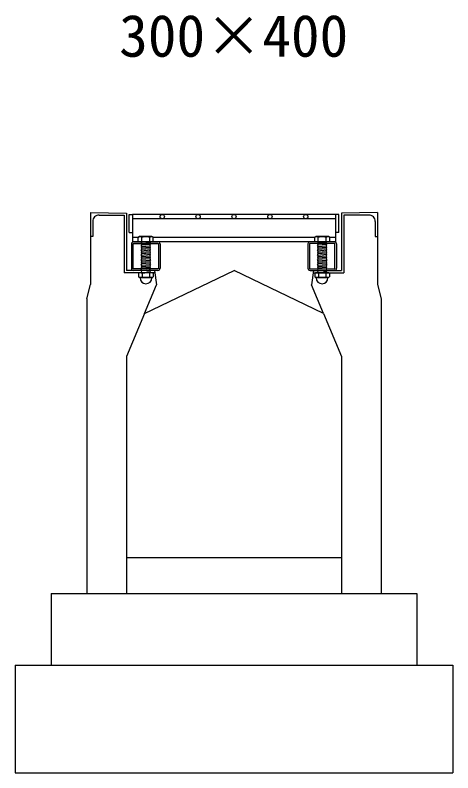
# Model space of a CAD drawing. Units: millimetres, scale not verified. Extents: x -16800 to 16800, y -5940 to 5940.
# Drawn here: x -13989 to -13379, y -2520 to -1464 of the extents above; entities that cross this region are included whole.
import ezdxf
from ezdxf.enums import TextEntityAlignment as Align

# ---------------------------------------------------------------- set-up
doc = ezdxf.new("R2010")
doc.units = ezdxf.units.MM
doc.header["$LTSCALE"] = 20
doc.linetypes.add('DOTTED', pattern=[1.75, 0.25, -1.5])
for name, color, linetype, lineweight in [('0-2_HATCH', 6, 'Continuous', 25), ('0-5_OUTLINE', 3, 'Continuous', 25), ('0-6_TXT', 7, 'Continuous', 25), ('0-A__0-5_D-BMK', 6, 'Continuous', 25)]:
    doc.layers.add(name, color=color, linetype=linetype, lineweight=lineweight)
doc.styles.add('ＭＳ ゴシック', font='')
doc.styles.get('ＭＳ ゴシック').set_extended_font_data('MS Gothic')

msp = doc.modelspace()

# ---------------------------------------------------------------- linework, layer by layer
at = {"layer": '0-2_HATCH'}
for p, q in [((-13833.94, -1740.14), (-13833.94, -1820.14)), ((-13533.94, -1740.14), (-13533.94, -1820.14)), ((-13871.85, -1742.96), (-13837.14, -1743.31)), ((-13837.14, -1743.31), (-13837.14, -1823.34)), ((-13496.03, -1742.96), (-13530.74, -1743.31)), ((-13530.74, -1743.31), (-13530.74, -1823.34)), ((-13794.46, -1823.34), (-13837.14, -1823.34)), ((-13794.94, -1820.14), (-13833.94, -1820.14)), ((-13794.94, -1820.14), (-13791.94, -1840.14)), ((-13572.94, -1820.14), (-13575.94, -1840.14)), ((-13573.42, -1823.34), (-13530.74, -1823.34)), ((-13572.94, -1820.14), (-13533.94, -1820.14)), ((-13808.74, -1880.14), (-13791.94, -1840.14)), ((-13559.14, -1880.14), (-13575.94, -1840.14))]:
    msp.add_line(p, q, dxfattribs=at)
for points in [[(-13880.74, -1751.76), (-13880.74, -1772.68), (-13883.94, -1772.68)], [(-13487.14, -1751.76), (-13487.14, -1772.68), (-13483.94, -1772.68)]]:
    msp.add_lwpolyline(points, dxfattribs=at)
for centre, start, end in [((-13871.94, -1751.76), 89.42706, 180), ((-13495.94, -1751.76), 0, 90.57294)]:
    msp.add_arc(centre, 8.8, start, end, dxfattribs=at)
at = {"layer": '0-5_OUTLINE'}
for p, q in [((-13883.94, -1739.64), (-13883.94, -1839.64)), ((-13883.94, -1739.64), (-13833.94, -1740.14)), ((-13483.94, -1739.64), (-13533.94, -1740.14)), ((-13483.94, -1739.64), (-13483.94, -1839.64)), ((-13808.8, -1880.28), (-13683.94, -1820.14)), ((-13559.14, -1880.14), (-13683.94, -1820.14)), ((-13888.94, -1859.64), (-13883.94, -1839.64)), ((-13483.94, -1839.64), (-13478.94, -1859.64)), ((-13888.94, -1859.64), (-13888.94, -2270.14)), ((-13478.94, -1859.64), (-13478.94, -2270.14)), ((-13808.8, -1880.28), (-13833.94, -1940.14)), ((-13559.14, -1880.14), (-13533.94, -1940.14)), ((-13833.94, -1940.14), (-13833.94, -2270.14)), ((-13533.94, -1940.14), (-13533.94, -2270.14)), ((-13833.94, -2220.14), (-13533.94, -2220.14)), ((-13938.94, -2270.14), (-13428.94, -2270.14)), ((-13938.94, -2270.14), (-13938.94, -2370.14)), ((-13888.94, -2270.14), (-13833.94, -2270.14)), ((-13533.94, -2270.14), (-13478.94, -2270.14)), ((-13428.94, -2270.14), (-13428.94, -2370.14)), ((-13988.94, -2370.14), (-13988.94, -2520.14)), ((-13988.94, -2370.14), (-13378.94, -2370.14)), ((-13378.94, -2370.14), (-13378.94, -2520.14)), ((-13988.94, -2520.14), (-13378.94, -2520.14))]:
    msp.add_line(p, q, dxfattribs=at)
at = {"layer": '0-A__0-5_D-BMK'}
for p, q in [((-13825.44, -1742.14), (-13825.44, -1780.14)), ((-13542.44, -1742.14), (-13825.44, -1742.14)), ((-13542.44, -1748.14), (-13825.44, -1748.14)), ((-13537.94, -1767.14), (-13537.94, -1742.14)), ((-13829.94, -1767.14), (-13825.44, -1767.14)), ((-13815.45, -1772.64), (-13817.45, -1774.14)), ((-13817.13, -1773.87), (-13815.45, -1772.64)), ((-13798.45, -1772.64), (-13815.45, -1772.64)), ((-13796.78, -1773.87), (-13798.45, -1772.64)), ((-13569.43, -1772.64), (-13571.43, -1774.14)), ((-13571.11, -1773.87), (-13569.43, -1772.64)), ((-13552.43, -1772.64), (-13569.43, -1772.64)), ((-13550.76, -1773.87), (-13552.43, -1772.64)), ((-13537.94, -1767.14), (-13542.44, -1767.14)), ((-13826.94, -1783.14), (-13826.94, -1817.14)), ((-13817.44, -1774.14), (-13825.44, -1774.14)), ((-13542.44, -1780.14), (-13825.44, -1780.14)), ((-13823.94, -1780.14), (-13789.94, -1780.14)), ((-13817.45, -1780.14), (-13817.45, -1774.14)), ((-13796.45, -1780.14), (-13817.45, -1780.14)), ((-13813.45, -1780.14), (-13800.45, -1780.14)), ((-13800.45, -1782.14), (-13813.45, -1783.14)), ((-13813.45, -1783.14), (-13812.45, -1782.14)), ((-13812.45, -1784.14), (-13813.45, -1783.14)), ((-13812.45, -1780.14), (-13812.45, -1774.14)), ((-13801.45, -1780.14), (-13801.45, -1774.14)), ((-13796.45, -1780.14), (-13796.45, -1774.14)), ((-13571.44, -1774.14), (-13796.44, -1774.14)), ((-13786.94, -1783.14), (-13786.94, -1817.14)), ((-13580.94, -1783.14), (-13580.94, -1817.14)), ((-13543.94, -1780.14), (-13577.94, -1780.14)), ((-13571.43, -1780.14), (-13571.43, -1774.14)), ((-13550.43, -1780.14), (-13571.43, -1780.14)), ((-13567.43, -1780.14), (-13554.43, -1780.14)), ((-13554.43, -1782.14), (-13567.43, -1783.14)), ((-13567.43, -1783.14), (-13566.43, -1782.14)), ((-13566.43, -1784.14), (-13567.43, -1783.14)), ((-13566.43, -1780.14), (-13566.43, -1774.14)), ((-13555.43, -1780.14), (-13555.43, -1774.14)), ((-13542.44, -1774.14), (-13550.44, -1774.14)), ((-13550.43, -1780.14), (-13550.43, -1774.14)), ((-13540.94, -1783.14), (-13540.94, -1817.14)), ((-13813.45, -1785.14), (-13812.45, -1784.14)), ((-13800.45, -1784.14), (-13813.45, -1785.14)), ((-13812.45, -1786.14), (-13813.45, -1785.14)), ((-13813.45, -1787.14), (-13812.45, -1786.14)), ((-13800.45, -1786.14), (-13813.45, -1787.14)), ((-13812.45, -1788.14), (-13813.45, -1787.14)), ((-13813.45, -1789.14), (-13812.45, -1788.14)), ((-13800.45, -1788.14), (-13813.45, -1789.14)), ((-13812.45, -1790.14), (-13813.45, -1789.14)), ((-13813.45, -1791.14), (-13812.45, -1790.14)), ((-13800.45, -1790.14), (-13813.45, -1791.14)), ((-13812.45, -1792.14), (-13813.45, -1791.14)), ((-13800.45, -1792.14), (-13813.45, -1793.14)), ((-13813.45, -1793.14), (-13812.45, -1792.14)), ((-13800.45, -1794.14), (-13813.45, -1795.14)), ((-13801.45, -1785.14), (-13800.45, -1784.14)), ((-13800.45, -1786.14), (-13801.45, -1785.14)), ((-13801.45, -1787.14), (-13800.45, -1786.14)), ((-13800.45, -1788.14), (-13801.45, -1787.14)), ((-13801.45, -1789.14), (-13800.45, -1788.14)), ((-13800.45, -1790.14), (-13801.45, -1789.14)), ((-13801.45, -1793.14), (-13800.45, -1792.14)), ((-13800.45, -1794.14), (-13801.45, -1793.14)), ((-13801.45, -1795.14), (-13800.45, -1794.14)), ((-13567.43, -1785.14), (-13566.43, -1784.14)), ((-13554.43, -1784.14), (-13567.43, -1785.14)), ((-13566.43, -1786.14), (-13567.43, -1785.14)), ((-13567.43, -1787.14), (-13566.43, -1786.14)), ((-13554.43, -1786.14), (-13567.43, -1787.14)), ((-13566.43, -1788.14), (-13567.43, -1787.14)), ((-13567.43, -1789.14), (-13566.43, -1788.14)), ((-13554.43, -1788.14), (-13567.43, -1789.14)), ((-13566.43, -1790.14), (-13567.43, -1789.14)), ((-13567.43, -1791.14), (-13566.43, -1790.14)), ((-13554.43, -1790.14), (-13567.43, -1791.14)), ((-13566.43, -1792.14), (-13567.43, -1791.14)), ((-13554.43, -1792.14), (-13567.43, -1793.14)), ((-13567.43, -1793.14), (-13566.43, -1792.14)), ((-13554.43, -1794.14), (-13567.43, -1795.14)), ((-13555.43, -1785.14), (-13554.43, -1784.14)), ((-13554.43, -1786.14), (-13555.43, -1785.14)), ((-13555.43, -1787.14), (-13554.43, -1786.14)), ((-13554.43, -1788.14), (-13555.43, -1787.14)), ((-13555.43, -1789.14), (-13554.43, -1788.14)), ((-13554.43, -1790.14), (-13555.43, -1789.14)), ((-13555.43, -1793.14), (-13554.43, -1792.14)), ((-13554.43, -1794.14), (-13555.43, -1793.14)), ((-13555.43, -1795.14), (-13554.43, -1794.14)), ((-13812.45, -1796.14), (-13813.45, -1795.14)), ((-13800.45, -1796.14), (-13813.45, -1797.14)), ((-13813.45, -1797.14), (-13812.45, -1796.14)), ((-13812.45, -1798.14), (-13813.45, -1797.14)), ((-13800.45, -1798.14), (-13813.45, -1799.14)), ((-13813.45, -1799.14), (-13812.45, -1798.14)), ((-13812.45, -1800.14), (-13813.45, -1799.14)), ((-13800.45, -1800.14), (-13813.45, -1801.14)), ((-13813.45, -1801.14), (-13812.45, -1800.14)), ((-13812.45, -1802.14), (-13813.45, -1801.14)), ((-13800.45, -1802.14), (-13813.45, -1803.14)), ((-13813.45, -1803.14), (-13812.45, -1802.14)), ((-13812.45, -1804.14), (-13813.45, -1803.14)), ((-13800.45, -1804.14), (-13813.45, -1805.14)), ((-13813.45, -1805.14), (-13812.45, -1804.14)), ((-13812.45, -1806.14), (-13813.45, -1805.14)), ((-13800.45, -1796.14), (-13801.45, -1795.14)), ((-13801.45, -1797.14), (-13800.45, -1796.14)), ((-13801.45, -1797.14), (-13800.45, -1798.14)), ((-13801.45, -1799.14), (-13800.45, -1798.14)), ((-13801.45, -1799.14), (-13800.45, -1800.14)), ((-13801.45, -1801.14), (-13800.45, -1800.14)), ((-13801.45, -1801.14), (-13800.45, -1802.14)), ((-13801.45, -1803.14), (-13800.45, -1802.14)), ((-13801.45, -1803.14), (-13800.45, -1804.14)), ((-13801.45, -1805.14), (-13800.45, -1804.14)), ((-13801.45, -1805.14), (-13800.45, -1806.14)), ((-13566.43, -1796.14), (-13567.43, -1795.14)), ((-13554.43, -1796.14), (-13567.43, -1797.14)), ((-13567.43, -1797.14), (-13566.43, -1796.14)), ((-13566.43, -1798.14), (-13567.43, -1797.14)), ((-13554.43, -1798.14), (-13567.43, -1799.14)), ((-13567.43, -1799.14), (-13566.43, -1798.14)), ((-13566.43, -1800.14), (-13567.43, -1799.14)), ((-13554.43, -1800.14), (-13567.43, -1801.14)), ((-13567.43, -1801.14), (-13566.43, -1800.14)), ((-13566.43, -1802.14), (-13567.43, -1801.14)), ((-13554.43, -1802.14), (-13567.43, -1803.14)), ((-13567.43, -1803.14), (-13566.43, -1802.14)), ((-13566.43, -1804.14), (-13567.43, -1803.14)), ((-13554.43, -1804.14), (-13567.43, -1805.14)), ((-13567.43, -1805.14), (-13566.43, -1804.14)), ((-13566.43, -1806.14), (-13567.43, -1805.14)), ((-13554.43, -1796.14), (-13555.43, -1795.14)), ((-13555.43, -1797.14), (-13554.43, -1796.14)), ((-13555.43, -1797.14), (-13554.43, -1798.14)), ((-13555.43, -1799.14), (-13554.43, -1798.14)), ((-13555.43, -1799.14), (-13554.43, -1800.14)), ((-13555.43, -1801.14), (-13554.43, -1800.14)), ((-13555.43, -1801.14), (-13554.43, -1802.14)), ((-13555.43, -1803.14), (-13554.43, -1802.14)), ((-13555.43, -1803.14), (-13554.43, -1804.14)), ((-13555.43, -1805.14), (-13554.43, -1804.14)), ((-13555.43, -1805.14), (-13554.43, -1806.14)), ((-13800.45, -1806.14), (-13813.45, -1807.14)), ((-13813.45, -1807.14), (-13812.45, -1806.14)), ((-13812.45, -1808.14), (-13813.45, -1807.14)), ((-13800.45, -1808.14), (-13813.45, -1809.14)), ((-13813.45, -1809.14), (-13812.45, -1808.14)), ((-13812.45, -1810.14), (-13813.45, -1809.14)), ((-13800.45, -1810.14), (-13813.45, -1811.14)), ((-13813.45, -1811.14), (-13812.45, -1810.14)), ((-13812.45, -1812.14), (-13813.45, -1811.14)), ((-13800.45, -1812.14), (-13813.45, -1813.14)), ((-13813.45, -1813.14), (-13812.45, -1812.14)), ((-13812.45, -1814.14), (-13813.45, -1813.14)), ((-13800.45, -1814.14), (-13813.45, -1815.14)), ((-13813.45, -1815.14), (-13812.45, -1814.14)), ((-13812.45, -1816.14), (-13813.45, -1815.14)), ((-13801.45, -1807.14), (-13800.45, -1806.14)), ((-13801.45, -1807.14), (-13800.45, -1808.14)), ((-13801.45, -1809.14), (-13800.45, -1808.14)), ((-13801.45, -1809.14), (-13800.45, -1810.14)), ((-13801.45, -1811.14), (-13800.45, -1810.14)), ((-13801.45, -1811.14), (-13800.45, -1812.14)), ((-13801.45, -1813.14), (-13800.45, -1812.14)), ((-13801.45, -1813.14), (-13800.45, -1814.14)), ((-13801.45, -1815.14), (-13800.45, -1814.14)), ((-13801.45, -1815.14), (-13800.45, -1816.14)), ((-13554.43, -1806.14), (-13567.43, -1807.14)), ((-13567.43, -1807.14), (-13566.43, -1806.14)), ((-13566.43, -1808.14), (-13567.43, -1807.14)), ((-13554.43, -1808.14), (-13567.43, -1809.14)), ((-13567.43, -1809.14), (-13566.43, -1808.14)), ((-13566.43, -1810.14), (-13567.43, -1809.14)), ((-13554.43, -1810.14), (-13567.43, -1811.14)), ((-13567.43, -1811.14), (-13566.43, -1810.14)), ((-13566.43, -1812.14), (-13567.43, -1811.14)), ((-13554.43, -1812.14), (-13567.43, -1813.14)), ((-13567.43, -1813.14), (-13566.43, -1812.14)), ((-13566.43, -1814.14), (-13567.43, -1813.14)), ((-13554.43, -1814.14), (-13567.43, -1815.14)), ((-13567.43, -1815.14), (-13566.43, -1814.14)), ((-13566.43, -1816.14), (-13567.43, -1815.14)), ((-13555.43, -1807.14), (-13554.43, -1806.14)), ((-13555.43, -1807.14), (-13554.43, -1808.14)), ((-13555.43, -1809.14), (-13554.43, -1808.14)), ((-13555.43, -1809.14), (-13554.43, -1810.14)), ((-13555.43, -1811.14), (-13554.43, -1810.14)), ((-13555.43, -1811.14), (-13554.43, -1812.14)), ((-13555.43, -1813.14), (-13554.43, -1812.14)), ((-13555.43, -1813.14), (-13554.43, -1814.14)), ((-13555.43, -1815.14), (-13554.43, -1814.14)), ((-13555.43, -1815.14), (-13554.43, -1816.14)), ((-13789.94, -1820.14), (-13823.94, -1820.14)), ((-13815.99, -1823.34), (-13816.86, -1823.99)), ((-13816.86, -1823.99), (-13816.86, -1829.18)), ((-13797.31, -1823.34), (-13815.99, -1823.34)), ((-13800.45, -1816.14), (-13813.45, -1817.14)), ((-13813.45, -1817.14), (-13812.45, -1816.14)), ((-13812.45, -1818.14), (-13813.45, -1817.14)), ((-13811.76, -1823.99), (-13811.76, -1829.18)), ((-13801.55, -1823.99), (-13801.55, -1829.18)), ((-13801.45, -1817.14), (-13800.45, -1816.14)), ((-13801.45, -1817.14), (-13800.45, -1818.14)), ((-13797.31, -1823.34), (-13796.45, -1823.99)), ((-13796.45, -1823.99), (-13796.45, -1829.18)), ((-13577.94, -1820.14), (-13543.94, -1820.14)), ((-13570.57, -1823.34), (-13571.44, -1823.99)), ((-13571.44, -1823.99), (-13571.44, -1829.18)), ((-13551.89, -1823.34), (-13570.57, -1823.34)), ((-13554.43, -1816.14), (-13567.43, -1817.14)), ((-13567.43, -1817.14), (-13566.43, -1816.14)), ((-13566.43, -1818.14), (-13567.43, -1817.14)), ((-13566.33, -1823.99), (-13566.33, -1829.18)), ((-13556.13, -1823.99), (-13556.13, -1829.18)), ((-13555.43, -1817.14), (-13554.43, -1816.14)), ((-13555.43, -1817.14), (-13554.43, -1818.14)), ((-13551.89, -1823.34), (-13551.02, -1823.99)), ((-13551.02, -1823.99), (-13551.02, -1829.18)), ((-13815.17, -1830.15), (-13816.86, -1829.18)), ((-13815.17, -1830.47), (-13815.17, -1830.15)), ((-13798.14, -1830.15), (-13815.17, -1830.15)), ((-13798.14, -1830.47), (-13815.17, -1830.47)), ((-13798.14, -1830.15), (-13796.45, -1829.18)), ((-13798.14, -1830.47), (-13798.14, -1830.15)), ((-13569.74, -1830.15), (-13571.44, -1829.18)), ((-13569.74, -1830.47), (-13569.74, -1830.15)), ((-13552.72, -1830.15), (-13569.74, -1830.15)), ((-13552.72, -1830.47), (-13569.74, -1830.47)), ((-13552.72, -1830.15), (-13551.02, -1829.18)), ((-13552.72, -1830.47), (-13552.72, -1830.15))]:
    msp.add_line(p, q, dxfattribs=at)
at = {"layer": '0-A__0-5_D-BMK', "linetype": 'DOTTED'}
for p, q in [((-13813.45, -1781.14), (-13812.45, -1780.14)), ((-13800.45, -1780.14), (-13813.45, -1781.14)), ((-13812.45, -1782.14), (-13813.45, -1781.14)), ((-13801.45, -1781.14), (-13800.45, -1780.14)), ((-13800.45, -1782.14), (-13801.45, -1781.14)), ((-13567.43, -1781.14), (-13566.43, -1780.14)), ((-13554.43, -1780.14), (-13567.43, -1781.14)), ((-13566.43, -1782.14), (-13567.43, -1781.14)), ((-13555.43, -1781.14), (-13554.43, -1780.14)), ((-13554.43, -1782.14), (-13555.43, -1781.14)), ((-13800.45, -1818.14), (-13813.45, -1819.14)), ((-13813.45, -1819.14), (-13812.45, -1818.14)), ((-13812.45, -1820.14), (-13813.45, -1819.14)), ((-13800.45, -1820.14), (-13813.45, -1821.14)), ((-13813.45, -1821.14), (-13812.45, -1820.14)), ((-13812.45, -1822.14), (-13813.45, -1821.14)), ((-13800.45, -1822.14), (-13813.45, -1823.14)), ((-13813.45, -1823.14), (-13812.45, -1822.14)), ((-13813.25, -1823.34), (-13813.45, -1823.14)), ((-13813.25, -1823.34), (-13801.25, -1823.34)), ((-13801.45, -1819.14), (-13800.45, -1818.14)), ((-13801.45, -1819.14), (-13800.45, -1820.14)), ((-13801.45, -1821.14), (-13800.45, -1820.14)), ((-13801.45, -1821.14), (-13800.45, -1822.14)), ((-13801.45, -1823.14), (-13800.45, -1822.14)), ((-13801.45, -1823.14), (-13801.25, -1823.34)), ((-13554.43, -1818.14), (-13567.43, -1819.14)), ((-13567.43, -1819.14), (-13566.43, -1818.14)), ((-13566.43, -1820.14), (-13567.43, -1819.14)), ((-13554.43, -1820.14), (-13567.43, -1821.14)), ((-13567.43, -1821.14), (-13566.43, -1820.14)), ((-13566.43, -1822.14), (-13567.43, -1821.14)), ((-13554.43, -1822.14), (-13567.43, -1823.14)), ((-13567.43, -1823.14), (-13566.43, -1822.14)), ((-13567.23, -1823.34), (-13567.43, -1823.14)), ((-13567.23, -1823.34), (-13555.23, -1823.34)), ((-13555.43, -1819.14), (-13554.43, -1818.14)), ((-13555.43, -1819.14), (-13554.43, -1820.14)), ((-13555.43, -1821.14), (-13554.43, -1820.14)), ((-13555.43, -1821.14), (-13554.43, -1822.14)), ((-13555.43, -1823.14), (-13554.43, -1822.14)), ((-13555.43, -1823.14), (-13555.23, -1823.34))]:
    msp.add_line(p, q, dxfattribs=at)
at = {"layer": '0-A__0-5_D-BMK'}
for points in [[(-13829.94, -1767.14), (-13829.94, -1742.14), (-13825.44, -1742.14)], [(-13537.94, -1742.14), (-13542.44, -1742.14), (-13542.44, -1780.14)], [(-13800.45, -1784.14), (-13801.45, -1783.14), (-13800.45, -1782.14)], [(-13554.43, -1784.14), (-13555.43, -1783.14), (-13554.43, -1782.14)], [(-13813.45, -1795.14), (-13812.45, -1794.14), (-13813.45, -1793.14)], [(-13800.45, -1792.14), (-13801.45, -1791.14), (-13800.45, -1790.14)], [(-13567.43, -1795.14), (-13566.43, -1794.14), (-13567.43, -1793.14)], [(-13554.43, -1792.14), (-13555.43, -1791.14), (-13554.43, -1790.14)]]:
    msp.add_lwpolyline(points, dxfattribs=at)
for points in [[(-13789.24, -1782.44), (-13789.24, -1817.84), (-13824.64, -1817.84), (-13824.64, -1782.44)], [(-13578.64, -1782.44), (-13578.64, -1817.84), (-13543.24, -1817.84), (-13543.24, -1782.44)]]:
    msp.add_lwpolyline(points, close=True, dxfattribs=at)
for centre in [(-13783.94, -1745.14), (-13733.94, -1745.14), (-13683.94, -1745.14), (-13633.94, -1745.14), (-13583.94, -1745.14)]:
    msp.add_circle(centre, 3, dxfattribs=at)
for centre, radius, start, end in [((-13814.95, -1776.77), 3.62, 46.39563, 133.60437), ((-13806.95, -1788.77), 15.62, 69.39075, 110.60925), ((-13798.95, -1776.77), 3.62, 46.39563, 133.60437), ((-13568.93, -1776.77), 3.62, 46.39563, 133.60437), ((-13560.93, -1788.77), 15.62, 69.39075, 110.60925), ((-13552.93, -1776.77), 3.62, 46.39563, 133.60437), ((-13823.94, -1783.14), 3, 90, 180), ((-13789.94, -1783.14), 3, 0, 90), ((-13577.94, -1783.14), 3, 90, 180), ((-13543.94, -1783.14), 3, 0, 90), ((-13823.94, -1817.14), 3, 180, 270), ((-13814.31, -1828.69), 5.35, 61.49832, 118.50684), ((-13806.65, -1843.76), 20.42, 75.52621, 104.47362), ((-13799, -1828.69), 5.35, 61.49231, 118.50169), ((-13789.94, -1817.14), 3, 270, 0), ((-13577.94, -1817.14), 3, 180, 270), ((-13568.88, -1828.69), 5.35, 61.49832, 118.50684), ((-13561.23, -1843.76), 20.42, 75.52621, 104.47362), ((-13553.58, -1828.69), 5.35, 61.49231, 118.50169), ((-13543.94, -1817.14), 3, 270, 0), ((-13814.31, -1824.48), 5.35, 241.49843, 298.50089), ((-13806.65, -1830.47), 8.19, 180, 359.99995), ((-13806.65, -1809.41), 20.42, 255.52638, 284.47374), ((-13799, -1824.48), 5.35, 241.49989, 298.5), ((-13568.88, -1824.48), 5.35, 241.49843, 298.50089), ((-13561.23, -1830.47), 8.19, 180, 359.99995), ((-13561.23, -1809.41), 20.42, 255.52638, 284.47374), ((-13553.58, -1824.48), 5.35, 241.49989, 298.5)]:
    msp.add_arc(centre, radius, start, end, dxfattribs=at)

# ---------------------------------------------------------------- texts
at = {"layer": '0-6_TXT', "style": 'ＭＳ ゴシック'}
msp.add_text('300×400', height=58.65, dxfattribs=at).set_placement((-13843.94, -1540), align=Align.BOTTOM_LEFT)

doc.saveas('drawing.dxf')
